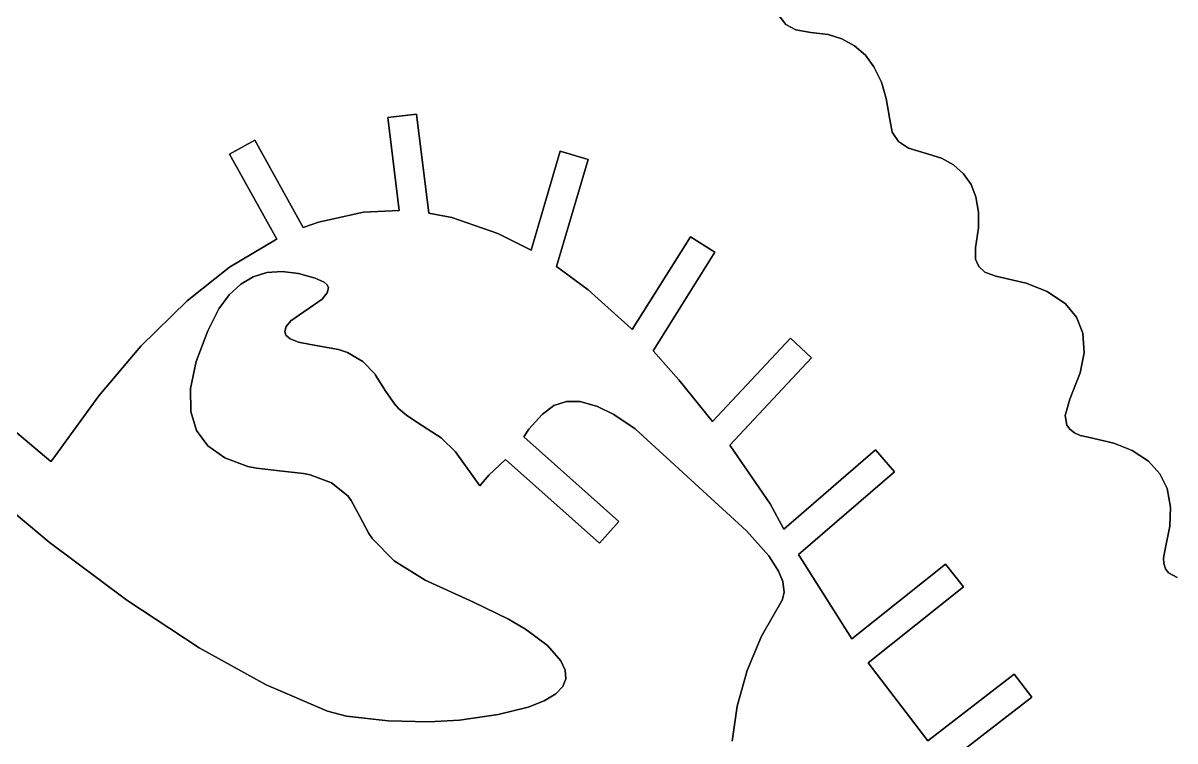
# Model space of a CAD drawing. Extents: x -1 to 600, y 1 to 926.
# Drawn here: x 317.9 to 427.4, y 77.7 to 145.9 of the extents above; entities that cross this region are included whole.
import ezdxf

# ---------------------------------------------------------------- set-up
doc = ezdxf.new("R2010")
doc.units = 0
doc.layers.add('EXPLORER_DEFAULT', color=253, linetype='CONTINUOUS')

# ---------------------------------------------------------------- blocks, each defined once
blk = doc.blocks.new('A_MODEL_SPACE')
at = {"layer": 'EXPLORER_DEFAULT'}
for p, q in [((390.412781, 145.739365), (389.772003, 146.563568)), ((389.772003, 146.563568), (390.412781, 145.739365)), ((391.337952, 145.229568), (390.412781, 145.739365)), ((390.412781, 145.739365), (391.337952, 145.229568)), ((392.793884, 144.981003), (391.337952, 145.229568)), ((391.337952, 145.229568), (392.793884, 144.981003)), ((394.41394, 144.792175), (392.793884, 144.981003)), ((392.793884, 144.981003), (394.41394, 144.792175)), ((395.73642, 144.384155), (394.41394, 144.792175)), ((394.41394, 144.792175), (395.73642, 144.384155)), ((396.940216, 143.714706), (395.73642, 144.384155)), ((395.73642, 144.384155), (396.940216, 143.714706)), ((397.964813, 142.804504), (396.940216, 143.714706)), ((396.940216, 143.714706), (397.964813, 142.804504)), ((398.780548, 141.695694), (397.964813, 142.804504)), ((397.964813, 142.804504), (398.780548, 141.695694)), ((399.479095, 140.242065), (398.780548, 141.695694)), ((398.780548, 141.695694), (399.479095, 140.242065)), ((399.946259, 138.68837), (399.479095, 140.242065)), ((399.479095, 140.242065), (399.946259, 138.68837)), ((400.279205, 136.696823), (399.946259, 138.68837)), ((399.946259, 138.68837), (400.279205, 136.696823)), ((352.581024, 136.884247), (355.310272, 137.221283)), ((355.310272, 137.221283), (352.581024, 136.884247)), ((353.670044, 128.065277), (352.581024, 136.884247)), ((352.581024, 136.884247), (353.670044, 128.065277)), ((355.310272, 137.221283), (356.471313, 127.819221)), ((356.471313, 127.819221), (355.310272, 137.221283)), ((400.505524, 135.507355), (400.279205, 136.696823)), ((400.279205, 136.696823), (400.505524, 135.507355)), ((337.543121, 133.407516), (339.94693, 134.743256)), ((339.94693, 134.743256), (337.543121, 133.407516)), ((339.94693, 134.743256), (344.553314, 126.453598)), ((344.553314, 126.453598), (339.94693, 134.743256)), ((401.116486, 134.61113), (400.505524, 135.507355)), ((400.505524, 135.507355), (401.116486, 134.61113)), ((366.20575, 124.284027), (368.976288, 133.690262)), ((368.976288, 133.690262), (366.20575, 124.284027)), ((368.976288, 133.690262), (371.614227, 132.913269)), ((371.614227, 132.913269), (368.976288, 133.690262)), ((402.052002, 133.99556), (401.116486, 134.61113)), ((401.116486, 134.61113), (402.052002, 133.99556)), ((403.657776, 133.512253), (402.052002, 133.99556)), ((402.052002, 133.99556), (403.657776, 133.512253)), ((342.024445, 125.342934), (337.543121, 133.407516)), ((337.543121, 133.407516), (342.024445, 125.342934)), ((371.614227, 132.913269), (368.62262, 122.75647)), ((368.62262, 122.75647), (371.614227, 132.913269)), ((405.183441, 133.023819), (403.657776, 133.512253)), ((403.657776, 133.512253), (405.183441, 133.023819)), ((406.326813, 132.404327), (405.183441, 133.023819)), ((405.183441, 133.023819), (406.326813, 132.404327)), ((407.29837, 131.555298), (406.326813, 132.404327)), ((406.326813, 132.404327), (407.29837, 131.555298)), ((408.012817, 130.5354), (407.29837, 131.555298)), ((407.29837, 131.555298), (408.012817, 130.5354)), ((408.470764, 129.370758), (408.012817, 130.5354)), ((408.012817, 130.5354), (408.470764, 129.370758)), ((408.715698, 127.905449), (408.470764, 129.370758)), ((408.470764, 129.370758), (408.715698, 127.905449)), ((350.279816, 127.895416), (353.670044, 128.065277)), ((353.670044, 128.065277), (350.279816, 127.895416)), ((345.992004, 126.953827), (350.279816, 127.895416)), ((350.279816, 127.895416), (345.992004, 126.953827)), ((356.471313, 127.819221), (358.658112, 127.382515)), ((358.658112, 127.382515), (356.471313, 127.819221)), ((358.658112, 127.382515), (363.030853, 125.889626)), ((363.030853, 125.889626), (358.658112, 127.382515)), ((408.706451, 126.407806), (408.715698, 127.905449)), ((408.715698, 127.905449), (408.706451, 126.407806)), ((344.553314, 126.453598), (345.992004, 126.953827)), ((345.992004, 126.953827), (344.553314, 126.453598)), ((363.030853, 125.889626), (366.20575, 124.284027)), ((366.20575, 124.284027), (363.030853, 125.889626)), ((408.435516, 124.514488), (408.706451, 126.407806)), ((408.706451, 126.407806), (408.435516, 124.514488)), ((337.5354, 122.66378), (341.913757, 125.287102)), ((341.913757, 125.287102), (337.5354, 122.66378)), ((341.913757, 125.287102), (342.024445, 125.342934)), ((342.024445, 125.342934), (341.913757, 125.287102)), ((375.813507, 116.757378), (381.331604, 125.552307)), ((381.331604, 125.552307), (375.813507, 116.757378)), ((381.331604, 125.552307), (383.661072, 124.090767)), ((383.661072, 124.090767), (381.331604, 125.552307)), ((383.661072, 124.090767), (377.782959, 114.722015)), ((377.782959, 114.722015), (383.661072, 124.090767)), ((408.439301, 123.452469), (408.435516, 124.514488)), ((408.435516, 124.514488), (408.439301, 123.452469)), ((333.517792, 119.485954), (337.5354, 122.66378)), ((337.5354, 122.66378), (333.517792, 119.485954)), ((368.62262, 122.75647), (371.613098, 120.535362)), ((371.613098, 120.535362), (368.62262, 122.75647)), ((408.736359, 122.738106), (408.439301, 123.452469)), ((408.439301, 123.452469), (408.736359, 122.738106)), ((409.31546, 122.218529), (408.736359, 122.738106)), ((408.736359, 122.738106), (409.31546, 122.218529)), ((339.79361, 121.754883), (338.602539, 121.04911)), ((338.602539, 121.04911), (339.79361, 121.754883)), ((341.100708, 122.15947), (339.79361, 121.754883)), ((339.79361, 121.754883), (341.100708, 122.15947)), ((342.533539, 122.270317), (341.100708, 122.15947)), ((341.100708, 122.15947), (342.533539, 122.270317)), ((344.091797, 122.07663), (342.533539, 122.270317)), ((342.533539, 122.270317), (344.091797, 122.07663)), ((345.678864, 121.635757), (344.091797, 122.07663)), ((344.091797, 122.07663), (345.678864, 121.635757)), ((346.530396, 121.262344), (345.678864, 121.635757)), ((345.678864, 121.635757), (346.530396, 121.262344)), ((410.35498, 121.82814), (409.31546, 122.218529)), ((409.31546, 122.218529), (410.35498, 121.82814)), ((413.250214, 121.16259), (410.35498, 121.82814)), ((410.35498, 121.82814), (413.250214, 121.16259)), ((338.602539, 121.04911), (337.515381, 120.036659)), ((337.515381, 120.036659), (338.602539, 121.04911)), ((346.834991, 120.995346), (346.530396, 121.262344)), ((346.530396, 121.262344), (346.834991, 120.995346)), ((346.83371, 120.227386), (346.943115, 120.702972)), ((346.943115, 120.702972), (346.83371, 120.227386)), ((346.943115, 120.702972), (346.834991, 120.995346)), ((346.834991, 120.995346), (346.943115, 120.702972)), ((371.613098, 120.535362), (375.717651, 116.852783)), ((375.717651, 116.852783), (371.613098, 120.535362)), ((415.22702, 120.373627), (413.250214, 121.16259)), ((413.250214, 121.16259), (415.22702, 120.373627)), ((302.394653, 119.430931), (320.571747, 104.230179)), ((320.571747, 104.230179), (302.394653, 119.430931)), ((329.120636, 115.158951), (333.517792, 119.485954)), ((333.517792, 119.485954), (329.120636, 115.158951)), ((337.515381, 120.036659), (336.54245, 118.713158)), ((336.54245, 118.713158), (337.515381, 120.036659)), ((343.373535, 117.588943), (346.335724, 119.653854)), ((346.335724, 119.653854), (343.373535, 117.588943)), ((346.335724, 119.653854), (346.83371, 120.227386)), ((346.83371, 120.227386), (346.335724, 119.653854)), ((416.961395, 119.205177), (415.22702, 120.373627)), ((415.22702, 120.373627), (416.961395, 119.205177)), ((336.54245, 118.713158), (335.472565, 116.640274)), ((335.472565, 116.640274), (336.54245, 118.713158)), ((418.022949, 117.939331), (416.961395, 119.205177)), ((416.961395, 119.205177), (418.022949, 117.939331)), ((342.921997, 117.036331), (343.373535, 117.588943)), ((343.373535, 117.588943), (342.921997, 117.036331)), ((418.623322, 116.412018), (418.022949, 117.939331)), ((418.022949, 117.939331), (418.623322, 116.412018)), ((335.472565, 116.640274), (334.387848, 113.726494)), ((334.387848, 113.726494), (335.472565, 116.640274)), ((342.791443, 116.580124), (342.921997, 117.036331)), ((342.921997, 117.036331), (342.791443, 116.580124)), ((342.904907, 116.208748), (342.791443, 116.580124)), ((342.791443, 116.580124), (342.904907, 116.208748)), ((343.307831, 115.86776), (342.904907, 116.208748)), ((342.904907, 116.208748), (343.307831, 115.86776)), ((375.717651, 116.852783), (375.813507, 116.757378)), ((375.813507, 116.757378), (375.717651, 116.852783)), ((418.742767, 114.525238), (418.623322, 116.412018)), ((418.623322, 116.412018), (418.742767, 114.525238)), ((325.121124, 110.446472), (329.120636, 115.158951)), ((329.120636, 115.158951), (325.121124, 110.446472)), ((344.10611, 115.560028), (343.307831, 115.86776)), ((343.307831, 115.86776), (344.10611, 115.560028)), ((345.247925, 115.320824), (344.10611, 115.560028)), ((344.10611, 115.560028), (345.247925, 115.320824)), ((347.891205, 114.860878), (345.247925, 115.320824)), ((345.247925, 115.320824), (347.891205, 114.860878)), ((383.422394, 108.007187), (390.848053, 115.93145)), ((390.848053, 115.93145), (383.422394, 108.007187)), ((390.848053, 115.93145), (392.854706, 114.051064)), ((392.854706, 114.051064), (390.848053, 115.93145)), ((348.75827, 114.586067), (347.891205, 114.860878)), ((347.891205, 114.860878), (348.75827, 114.586067)), ((350.200623, 113.724991), (348.75827, 114.586067)), ((348.75827, 114.586067), (350.200623, 113.724991)), ((377.782959, 114.722015), (380.237183, 111.966339)), ((380.237183, 111.966339), (377.782959, 114.722015)), ((392.854706, 114.051064), (385.084961, 105.759628)), ((385.084961, 105.759628), (392.854706, 114.051064)), ((418.377533, 112.629974), (418.742767, 114.525238)), ((418.742767, 114.525238), (418.377533, 112.629974)), ((334.387848, 113.726494), (333.848083, 111.149971)), ((333.848083, 111.149971), (334.387848, 113.726494)), ((351.357147, 112.531708), (350.200623, 113.724991)), ((350.200623, 113.724991), (351.357147, 112.531708)), ((351.42749, 112.428764), (351.357147, 112.531708)), ((351.357147, 112.531708), (351.42749, 112.428764)), ((352.402161, 110.868675), (351.42749, 112.428764)), ((351.42749, 112.428764), (352.402161, 110.868675)), ((380.237183, 111.966339), (383.422394, 108.007187)), ((383.422394, 108.007187), (380.237183, 111.966339)), ((417.386444, 110.131355), (418.377533, 112.629974)), ((418.377533, 112.629974), (417.386444, 110.131355)), ((333.848083, 111.149971), (333.869812, 108.952873)), ((333.869812, 108.952873), (333.848083, 111.149971)), ((353.206604, 109.690376), (352.402161, 110.868675)), ((352.402161, 110.868675), (353.206604, 109.690376)), ((320.747772, 104.439362), (325.121124, 110.446472)), ((325.121124, 110.446472), (320.747772, 104.439362)), ((353.639252, 109.214859), (353.206604, 109.690376)), ((353.206604, 109.690376), (353.639252, 109.214859)), ((368.346924, 109.521477), (367.238464, 108.69326)), ((367.238464, 108.69326), (368.346924, 109.521477)), ((369.561127, 109.915939), (368.346924, 109.521477)), ((368.346924, 109.521477), (369.561127, 109.915939)), ((370.855743, 109.908806), (369.561127, 109.915939)), ((369.561127, 109.915939), (370.855743, 109.908806)), ((372.510681, 109.456001), (370.855743, 109.908806)), ((370.855743, 109.908806), (372.510681, 109.456001)), ((374.072571, 108.68293), (372.510681, 109.456001)), ((372.510681, 109.456001), (374.072571, 108.68293)), ((416.944275, 108.579185), (417.386444, 110.131355)), ((417.386444, 110.131355), (416.944275, 108.579185)), ((333.869812, 108.952873), (334.414459, 107.161835)), ((334.414459, 107.161835), (333.869812, 108.952873)), ((354.402374, 108.595139), (353.639252, 109.214859)), ((353.639252, 109.214859), (354.402374, 108.595139)), ((355.876404, 107.592239), (354.402374, 108.595139)), ((354.402374, 108.595139), (355.876404, 107.592239)), ((367.238464, 108.69326), (365.990021, 107.281937)), ((365.990021, 107.281937), (367.238464, 108.69326)), ((376.087128, 107.313438), (374.072571, 108.68293)), ((374.072571, 108.68293), (376.087128, 107.313438)), ((417.09671, 107.673042), (416.944275, 108.579185)), ((416.944275, 108.579185), (417.09671, 107.673042)), ((357.653717, 106.457901), (355.876404, 107.592239)), ((355.876404, 107.592239), (357.653717, 106.457901)), ((365.990021, 107.281937), (365.516815, 106.549057)), ((365.516815, 106.549057), (365.990021, 107.281937)), ((386.671112, 97.629364), (376.087128, 107.313438)), ((376.087128, 107.313438), (386.671112, 97.629364)), ((417.375549, 107.277107), (417.09671, 107.673042)), ((417.09671, 107.673042), (417.375549, 107.277107)), ((417.8255, 106.931168), (417.375549, 107.277107)), ((417.375549, 107.277107), (417.8255, 106.931168)), ((334.414459, 107.161835), (335.484436, 105.714691)), ((335.484436, 105.714691), (334.414459, 107.161835)), ((357.686279, 106.435387), (357.653717, 106.457901)), ((357.653717, 106.457901), (357.686279, 106.435387)), ((359.017944, 105.145729), (357.686279, 106.435387)), ((357.686279, 106.435387), (359.017944, 105.145729)), ((365.516815, 106.549057), (374.530853, 98.522476)), ((374.530853, 98.522476), (365.516815, 106.549057)), ((418.355743, 106.699265), (417.8255, 106.931168)), ((417.8255, 106.931168), (418.355743, 106.699265)), ((419.136688, 106.514153), (418.355743, 106.699265)), ((418.355743, 106.699265), (419.136688, 106.514153)), ((421.572754, 105.968674), (419.136688, 106.514153)), ((419.136688, 106.514153), (421.572754, 105.968674)), ((335.484436, 105.714691), (337.103394, 104.563217)), ((337.103394, 104.563217), (335.484436, 105.714691)), ((361.312683, 101.891609), (359.017944, 105.145729)), ((359.017944, 105.145729), (361.312683, 101.891609)), ((385.084961, 105.759628), (388.903137, 100.182541)), ((388.903137, 100.182541), (385.084961, 105.759628)), ((390.222382, 97.795898), (398.924561, 105.313194)), ((398.924561, 105.313194), (390.222382, 97.795898)), ((398.924561, 105.313194), (400.72226, 103.23214)), ((400.72226, 103.23214), (398.924561, 105.313194)), ((423.324371, 105.269592), (421.572754, 105.968674)), ((421.572754, 105.968674), (423.324371, 105.269592)), ((424.874786, 104.238007), (423.324371, 105.269592)), ((423.324371, 105.269592), (424.874786, 104.238007)), ((320.571747, 104.230179), (320.747772, 104.439362)), ((320.747772, 104.439362), (320.571747, 104.230179)), ((337.103394, 104.563217), (339.297424, 103.746819)), ((339.297424, 103.746819), (337.103394, 104.563217)), ((363.755615, 104.404999), (362.197815, 102.9021)), ((362.197815, 102.9021), (363.755615, 104.404999)), ((372.696289, 96.46003), (363.755615, 104.404999)), ((363.755615, 104.404999), (372.696289, 96.46003)), ((425.931, 103.057869), (424.874786, 104.238007)), ((424.874786, 104.238007), (425.931, 103.057869)), ((320.420746, 96.563713), (312.531464, 103.095863)), ((312.531464, 103.095863), (320.420746, 96.563713)), ((339.297424, 103.746819), (340.114166, 103.592079)), ((340.114166, 103.592079), (339.297424, 103.746819)), ((340.114166, 103.592079), (342.296967, 103.328804)), ((342.296967, 103.328804), (340.114166, 103.592079)), ((342.296967, 103.328804), (344.571228, 103.069656)), ((344.571228, 103.069656), (342.296967, 103.328804)), ((344.571228, 103.069656), (345.210022, 102.96183)), ((345.210022, 102.96183), (344.571228, 103.069656)), ((345.210022, 102.96183), (347.244507, 102.197014)), ((347.244507, 102.197014), (345.210022, 102.96183)), ((362.197815, 102.9021), (361.312683, 101.891609)), ((361.312683, 101.891609), (362.197815, 102.9021)), ((400.72226, 103.23214), (391.620483, 95.369659)), ((391.620483, 95.369659), (400.72226, 103.23214)), ((426.622131, 101.636269), (425.931, 103.057869)), ((425.931, 103.057869), (426.622131, 101.636269)), ((347.244507, 102.197014), (348.783325, 100.962914)), ((348.783325, 100.962914), (347.244507, 102.197014)), ((348.783325, 100.962914), (349.108093, 100.515671)), ((349.108093, 100.515671), (348.783325, 100.962914)), ((426.956604, 99.878983), (426.622131, 101.636269)), ((426.622131, 101.636269), (426.956604, 99.878983)), ((349.108093, 100.515671), (349.92395, 99.003822)), ((349.92395, 99.003822), (349.108093, 100.515671)), ((388.903137, 100.182541), (390.222382, 97.795898)), ((390.222382, 97.795898), (388.903137, 100.182541)), ((426.894012, 98.067535), (426.956604, 99.878983)), ((426.956604, 99.878983), (426.894012, 98.067535)), ((349.92395, 99.003822), (350.778259, 97.387192)), ((350.778259, 97.387192), (349.92395, 99.003822)), ((374.530853, 98.522476), (372.696289, 96.46003)), ((372.696289, 96.46003), (374.530853, 98.522476)), ((388.774689, 95.249748), (386.671112, 97.629364)), ((386.671112, 97.629364), (388.774689, 95.249748)), ((426.401154, 95.732933), (426.894012, 98.067535)), ((426.894012, 98.067535), (426.401154, 95.732933)), ((327.799927, 91.041031), (320.420746, 96.563713)), ((320.420746, 96.563713), (327.799927, 91.041031)), ((350.778259, 97.387192), (351.117645, 96.869057)), ((351.117645, 96.869057), (350.778259, 97.387192)), ((351.117645, 96.869057), (353.174896, 94.784126)), ((353.174896, 94.784126), (351.117645, 96.869057)), ((389.705109, 93.801636), (388.774689, 95.249748)), ((388.774689, 95.249748), (389.705109, 93.801636)), ((391.620483, 95.369659), (396.669556, 87.357292)), ((396.669556, 87.357292), (391.620483, 95.369659)), ((426.280426, 95.030334), (426.401154, 95.732933)), ((426.401154, 95.732933), (426.280426, 95.030334)), ((353.174896, 94.784126), (356.124603, 92.956856)), ((356.124603, 92.956856), (353.174896, 94.784126)), ((396.669556, 87.357292), (405.56604, 94.471596)), ((405.56604, 94.471596), (396.669556, 87.357292)), ((405.56604, 94.471596), (407.283508, 92.323868)), ((407.283508, 92.323868), (405.56604, 94.471596)), ((426.305206, 94.51236), (426.280426, 95.030334)), ((426.280426, 95.030334), (426.305206, 94.51236)), ((426.471313, 94.032112), (426.305206, 94.51236)), ((426.305206, 94.51236), (426.471313, 94.032112)), ((390.126221, 92.80471), (389.705109, 93.801636)), ((389.705109, 93.801636), (390.126221, 92.80471)), ((426.767639, 93.649284), (426.471313, 94.032112)), ((426.471313, 94.032112), (426.767639, 93.649284)), ((427.598785, 93.19976), (426.767639, 93.649284)), ((426.767639, 93.649284), (427.598785, 93.19976)), ((356.124603, 92.956856), (360.711609, 90.866447)), ((360.711609, 90.866447), (356.124603, 92.956856)), ((390.254852, 91.776993), (390.126221, 92.80471)), ((390.126221, 92.80471), (390.254852, 91.776993)), ((407.283508, 92.323868), (398.233551, 85.086823)), ((398.233551, 85.086823), (407.283508, 92.323868)), ((334.668762, 86.518372), (327.799927, 91.041031)), ((327.799927, 91.041031), (334.668762, 86.518372)), ((360.711609, 90.866447), (364.050232, 89.230568)), ((364.050232, 89.230568), (360.711609, 90.866447)), ((388.099182, 87.621407), (390.046692, 91.054703)), ((390.046692, 91.054703), (388.099182, 87.621407)), ((390.046692, 91.054703), (390.254852, 91.776993)), ((390.254852, 91.776993), (390.046692, 91.054703)), ((364.050232, 89.230568), (365.671509, 88.301476)), ((365.671509, 88.301476), (364.050232, 89.230568)), ((365.671509, 88.301476), (367.753876, 86.727158)), ((367.753876, 86.727158), (365.671509, 88.301476)), ((386.719574, 84.367615), (388.099182, 87.621407)), ((388.099182, 87.621407), (386.719574, 84.367615)), ((341.017914, 83.013611), (334.668762, 86.518372)), ((334.668762, 86.518372), (341.017914, 83.013611)), ((367.753876, 86.727158), (369.02475, 85.293358)), ((369.02475, 85.293358), (367.753876, 86.727158)), ((369.02475, 85.293358), (369.450653, 84.390228)), ((369.450653, 84.390228), (369.02475, 85.293358)), ((369.450653, 84.390228), (369.499359, 83.581184)), ((369.499359, 83.581184), (369.450653, 84.390228)), ((385.764099, 80.971207), (386.719574, 84.367615)), ((386.719574, 84.367615), (385.764099, 80.971207)), ((398.233551, 85.086823), (403.899597, 77.672058)), ((403.899597, 77.672058), (398.233551, 85.086823)), ((369.499359, 83.581184), (369.213593, 82.838242)), ((369.213593, 82.838242), (369.499359, 83.581184)), ((403.899597, 77.672058), (412.10379, 84.010399)), ((412.10379, 84.010399), (403.899597, 77.672058)), ((412.10379, 84.010399), (413.785065, 81.834206)), ((413.785065, 81.834206), (412.10379, 84.010399)), ((346.85199, 80.508034), (341.017914, 83.013611)), ((341.017914, 83.013611), (346.85199, 80.508034)), ((368.546844, 82.140869), (367.434784, 81.480072)), ((367.434784, 81.480072), (368.546844, 82.140869)), ((369.213593, 82.838242), (368.546844, 82.140869)), ((368.546844, 82.140869), (369.213593, 82.838242)), ((367.434784, 81.480072), (365.9086, 80.888794)), ((365.9086, 80.888794), (367.434784, 81.480072)), ((413.785065, 81.834206), (405.676971, 75.570099)), ((405.676971, 75.570099), (413.785065, 81.834206)), ((348.672394, 80.032867), (346.85199, 80.508034)), ((346.85199, 80.508034), (348.672394, 80.032867)), ((352.619354, 79.591255), (348.672394, 80.032867)), ((348.672394, 80.032867), (352.619354, 79.591255)), ((363.060364, 80.183899), (359.396637, 79.642517)), ((359.396637, 79.642517), (363.060364, 80.183899)), ((365.9086, 80.888794), (363.060364, 80.183899)), ((363.060364, 80.183899), (365.9086, 80.888794)), ((385.303162, 77.660149), (385.764099, 80.971207)), ((385.764099, 80.971207), (385.303162, 77.660149)), ((356.488983, 79.479691), (352.619354, 79.591255)), ((352.619354, 79.591255), (356.488983, 79.479691)), ((359.396637, 79.642517), (356.488983, 79.479691)), ((356.488983, 79.479691), (359.396637, 79.642517))]:
    blk.add_line(p, q, dxfattribs=at)

msp = doc.modelspace()

# ---------------------------------------------------------------- block references
at = {"layer": 'EXPLORER_DEFAULT'}
msp.add_blockref('A_MODEL_SPACE', (0, 0), dxfattribs=at)

doc.saveas('drawing.dxf')
